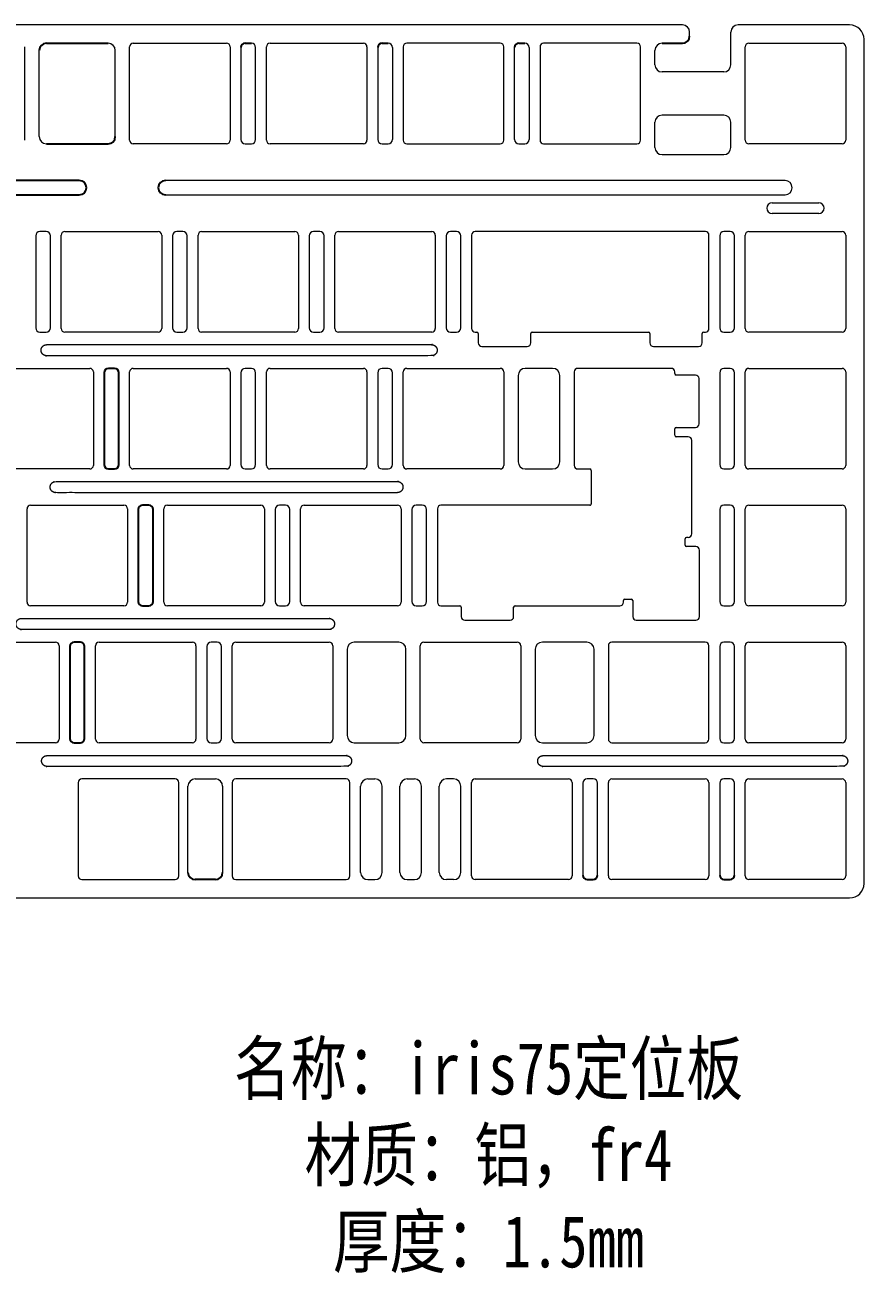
# Model space of a CAD drawing. Header units: millimetres. Extents: x 1289 to 1594, y -59 to 114.
# Drawn here: x 1477.3 to 1594.1, y -59.4 to 114.3 of the extents above; entities that cross this region are included whole.
import ezdxf

# ---------------------------------------------------------------- set-up
doc = ezdxf.new("R2010")
doc.units = ezdxf.units.MM
doc.layers.add('图框', color=7, linetype='Continuous')
doc.styles.add('宋体', font='', dxfattribs={"width": 0.8})
doc.styles.get('宋体').set_extended_font_data('SimSun')

msp = doc.modelspace()

# ---------------------------------------------------------------- linework, layer by layer
at = {"color": 3, "lineweight": 9}
for p, q in [((1568.82, 114.3), (1291.26, 114.3)), ((1569.82, 112.75), (1569.82, 113.3)), ((1575.57, 108.75), (1575.57, 113.3)), ((1592.11, 114.3), (1576.57, 114.3)), ((1477.26, 98.25), (1477.26, 111.25)), ((1491.84, 98.25), (1491.84, 111.25)), ((1492.34, 111.75), (1505.34, 111.75)), ((1505.84, 111.25), (1505.84, 98.25)), ((1510.89, 98.25), (1510.89, 111.25)), ((1511.39, 111.75), (1524.39, 111.75)), ((1524.89, 111.25), (1524.89, 98.25)), ((1529.94, 111.25), (1529.94, 98.25)), ((1543.44, 111.75), (1530.44, 111.75)), ((1543.94, 98.25), (1543.94, 111.25)), ((1548.99, 111.25), (1548.99, 98.25)), ((1562.49, 111.75), (1549.49, 111.75)), ((1562.99, 98.25), (1562.99, 111.25)), ((1577.57, 98.25), (1577.57, 111.25)), ((1578.07, 111.75), (1591.06, 111.75)), ((1591.56, 111.25), (1591.56, 98.25)), ((1594.11, -5.2), (1594.11, 112.3)), ((1479.26, 98.75), (1479.26, 110.75)), ((1489.84, 98.75), (1489.84, 110.75)), ((1507.34, 111.15), (1507.34, 98.35)), ((1509.39, 98.35), (1509.39, 111.15)), ((1526.39, 111.15), (1526.39, 98.35)), ((1528.44, 111.15), (1528.44, 98.35)), ((1545.44, 98.35), (1545.44, 111.15)), ((1547.49, 111.15), (1547.49, 98.35)), ((1564.99, 108.75), (1564.99, 110.75)), ((1564.99, 97.25), (1564.99, 100.75)), ((1575.57, 97.25), (1575.57, 100.75)), ((1505.34, 97.75), (1492.34, 97.75)), ((1507.94, 97.75), (1508.79, 97.75)), ((1524.39, 97.75), (1511.39, 97.75)), ((1526.99, 97.75), (1527.84, 97.75)), ((1530.44, 97.75), (1543.44, 97.75)), ((1546.04, 97.75), (1546.89, 97.75)), ((1549.49, 97.75), (1562.49, 97.75)), ((1591.06, 97.75), (1578.07, 97.75)), ((1565.99, 96.25), (1574.57, 96.25)), ((1583.11, 92.65), (1496.83, 92.65)), ((1496.83, 90.65), (1583.11, 90.65)), ((1581.31, 89.55), (1587.81, 89.55)), ((1587.81, 88.05), (1581.31, 88.05)), ((1480.21, 85.55), (1479.36, 85.55)), ((1482.82, 85.55), (1495.81, 85.55)), ((1499.26, 85.55), (1498.41, 85.55)), ((1501.87, 85.55), (1514.86, 85.55)), ((1518.31, 85.55), (1517.46, 85.55)), ((1520.92, 85.55), (1533.91, 85.55)), ((1537.36, 85.55), (1536.51, 85.55)), ((1572.02, 85.55), (1539.97, 85.55)), ((1575.46, 85.55), (1574.61, 85.55)), ((1578.07, 85.55), (1591.06, 85.55)), ((1478.76, 84.95), (1478.76, 72.15)), ((1480.81, 72.15), (1480.81, 84.95)), ((1482.32, 72.05), (1482.32, 85.05)), ((1496.31, 85.05), (1496.31, 72.05)), ((1497.81, 84.95), (1497.81, 72.15)), ((1499.86, 72.15), (1499.86, 84.95)), ((1501.37, 72.05), (1501.37, 85.05)), ((1515.36, 85.05), (1515.36, 72.05)), ((1516.86, 84.95), (1516.86, 72.15)), ((1518.91, 72.15), (1518.91, 84.95)), ((1520.42, 72.05), (1520.42, 85.05)), ((1534.41, 85.05), (1534.41, 72.05)), ((1535.91, 84.95), (1535.91, 72.15)), ((1537.96, 72.15), (1537.96, 84.95)), ((1539.47, 85.05), (1539.47, 72.05)), ((1572.52, 72.05), (1572.52, 85.05)), ((1574.01, 84.95), (1574.01, 72.15)), ((1576.06, 72.15), (1576.06, 84.95)), ((1577.57, 72.05), (1577.57, 85.05)), ((1591.56, 85.05), (1591.56, 72.05)), ((1479.36, 71.55), (1480.21, 71.55)), ((1495.81, 71.55), (1482.82, 71.55)), ((1498.41, 71.55), (1499.26, 71.55)), ((1514.86, 71.55), (1501.87, 71.55)), ((1517.46, 71.55), (1518.31, 71.55)), ((1533.91, 71.55), (1520.92, 71.55)), ((1536.51, 71.55), (1537.36, 71.55)), ((1539.97, 71.55), (1540.2, 71.55)), ((1540.4, 71.35), (1540.4, 70.05)), ((1547.7, 70.05), (1547.7, 71.35)), ((1547.9, 71.55), (1564.08, 71.55)), ((1564.28, 71.35), (1564.28, 70.05)), ((1571.58, 70.05), (1571.58, 71.35)), ((1571.78, 71.55), (1572.02, 71.55)), ((1574.61, 71.55), (1575.46, 71.55)), ((1591.06, 71.55), (1578.07, 71.55)), ((1540.9, 69.55), (1547.2, 69.55)), ((1564.78, 69.55), (1571.08, 69.55)), ((1473.29, 66.5), (1486.29, 66.5)), ((1492.34, 66.5), (1505.34, 66.5)), ((1508.79, 66.5), (1507.94, 66.5)), ((1511.39, 66.5), (1524.39, 66.5)), ((1527.84, 66.5), (1526.99, 66.5)), ((1530.44, 66.5), (1543.44, 66.5)), ((1550.75, 66.5), (1546.94, 66.5)), ((1567.25, 66.5), (1554.25, 66.5)), ((1575.46, 66.5), (1574.61, 66.5)), ((1578.07, 66.5), (1591.06, 66.5)), ((1486.79, 66), (1486.79, 53)), ((1491.84, 53), (1491.84, 66)), ((1505.84, 66), (1505.84, 53)), ((1507.34, 65.9), (1507.34, 53.1)), ((1509.39, 53.1), (1509.39, 65.9)), ((1510.89, 53), (1510.89, 66)), ((1524.89, 66), (1524.89, 53)), ((1526.39, 65.9), (1526.39, 53.1)), ((1528.44, 53.1), (1528.44, 65.9)), ((1529.94, 53), (1529.94, 66)), ((1543.94, 66), (1543.94, 53)), ((1545.94, 65.5), (1545.94, 53.5)), ((1551.75, 53.5), (1551.75, 65.5)), ((1553.75, 66), (1553.75, 53)), ((1567.75, 65.77), (1567.75, 66)), ((1570.63, 65.57), (1567.95, 65.57)), ((1571.13, 58.77), (1571.13, 65.07)), ((1574.01, 65.9), (1574.01, 53.1)), ((1576.06, 53.1), (1576.06, 65.9)), ((1577.57, 53), (1577.57, 66)), ((1591.56, 66), (1591.56, 53)), ((1567.75, 57.18), (1567.75, 58.07)), ((1567.95, 58.27), (1570.63, 58.27)), ((1569.63, 56.98), (1567.95, 56.98)), ((1570.13, 43.48), (1570.13, 56.48)), ((1486.29, 52.5), (1473.29, 52.5)), ((1505.34, 52.5), (1492.34, 52.5)), ((1507.94, 52.5), (1508.79, 52.5)), ((1524.39, 52.5), (1511.39, 52.5)), ((1526.99, 52.5), (1527.84, 52.5)), ((1543.44, 52.5), (1530.44, 52.5)), ((1546.94, 52.5), (1550.75, 52.5)), ((1554.25, 52.5), (1555.93, 52.5)), ((1556.13, 52.3), (1556.13, 47.65)), ((1574.61, 52.5), (1575.46, 52.5)), ((1591.06, 52.5), (1578.07, 52.5)), ((1477.55, 33.95), (1477.55, 46.95)), ((1478.05, 47.45), (1491.05, 47.45)), ((1491.55, 46.95), (1491.55, 33.95)), ((1496.6, 33.95), (1496.6, 46.95)), ((1497.1, 47.45), (1510.1, 47.45)), ((1510.6, 46.95), (1510.6, 33.95)), ((1513.55, 47.45), (1512.7, 47.45)), ((1515.65, 33.95), (1515.65, 46.95)), ((1516.15, 47.45), (1529.15, 47.45)), ((1529.65, 46.95), (1529.65, 33.95)), ((1532.6, 47.45), (1531.75, 47.45)), ((1534.7, 46.95), (1534.7, 33.95)), ((1555.93, 47.45), (1535.2, 47.45)), ((1575.46, 47.45), (1574.61, 47.45)), ((1577.57, 33.95), (1577.57, 46.95)), ((1578.07, 47.45), (1591.07, 47.45)), ((1591.57, 46.95), (1591.57, 33.95)), ((1512.1, 46.85), (1512.1, 34.05)), ((1514.15, 34.05), (1514.15, 46.85)), ((1531.15, 46.85), (1531.15, 34.05)), ((1533.2, 34.05), (1533.2, 46.85)), ((1574.01, 46.85), (1574.01, 34.05)), ((1576.06, 34.05), (1576.06, 46.85)), ((1569.2, 41.89), (1569.2, 42.78)), ((1569.63, 42.98), (1569.4, 42.98)), ((1570.7, 41.69), (1569.4, 41.69)), ((1571.2, 31.95), (1571.2, 41.19)), ((1491.05, 33.45), (1478.05, 33.45)), ((1510.1, 33.45), (1497.1, 33.45)), ((1512.7, 33.45), (1513.55, 33.45)), ((1529.15, 33.45), (1516.15, 33.45)), ((1531.75, 33.45), (1532.6, 33.45)), ((1535.2, 33.45), (1537.82, 33.45)), ((1538.02, 33.25), (1538.02, 31.95)), ((1545.32, 31.95), (1545.32, 33.25)), ((1545.52, 33.45), (1560.11, 33.45)), ((1560.61, 33.95), (1560.61, 34.19)), ((1560.81, 34.39), (1561.7, 34.39)), ((1561.9, 34.19), (1561.9, 31.95)), ((1574.61, 33.45), (1575.46, 33.45)), ((1591.07, 33.45), (1578.07, 33.45)), ((1538.52, 31.45), (1544.82, 31.45)), ((1562.4, 31.45), (1570.7, 31.45)), ((1468.53, 28.4), (1481.53, 28.4)), ((1482.03, 27.9), (1482.03, 14.9)), ((1487.08, 14.9), (1487.08, 27.9)), ((1487.58, 28.4), (1500.58, 28.4)), ((1501.08, 27.9), (1501.08, 14.9)), ((1502.58, 27.8), (1502.58, 15)), ((1504.03, 28.4), (1503.18, 28.4)), ((1504.63, 15), (1504.63, 27.8)), ((1506.13, 14.9), (1506.13, 27.9)), ((1506.63, 28.4), (1519.63, 28.4)), ((1520.13, 27.9), (1520.13, 14.9)), ((1529.32, 28.4), (1523.13, 28.4)), ((1532.32, 14.9), (1532.32, 27.9)), ((1532.82, 28.4), (1545.82, 28.4)), ((1546.32, 27.9), (1546.32, 14.9)), ((1555.51, 28.4), (1549.32, 28.4)), ((1558.51, 27.9), (1558.51, 14.9)), ((1572.01, 28.4), (1559.01, 28.4)), ((1572.51, 14.9), (1572.51, 27.9)), ((1574.01, 27.8), (1574.01, 15)), ((1575.46, 28.4), (1574.61, 28.4)), ((1576.06, 15), (1576.06, 27.8)), ((1577.57, 14.9), (1577.57, 27.9)), ((1578.07, 28.4), (1591.07, 28.4)), ((1591.57, 27.9), (1591.57, 14.9)), ((1522.13, 27.4), (1522.13, 15.4)), ((1530.32, 15.4), (1530.32, 27.4)), ((1548.32, 27.4), (1548.32, 15.4)), ((1556.51, 15.4), (1556.51, 27.4)), ((1481.53, 14.4), (1468.53, 14.4)), ((1500.58, 14.4), (1487.58, 14.4)), ((1503.18, 14.4), (1504.03, 14.4)), ((1519.63, 14.4), (1506.63, 14.4)), ((1523.13, 14.4), (1529.32, 14.4)), ((1545.82, 14.4), (1532.82, 14.4)), ((1549.32, 14.4), (1555.51, 14.4)), ((1559.01, 14.4), (1572.01, 14.4)), ((1574.61, 14.4), (1575.46, 14.4)), ((1591.07, 14.4), (1578.07, 14.4)), ((1484.69, 8.85), (1484.69, -4.15)), ((1498.19, 9.35), (1485.19, 9.35)), ((1498.69, -4.15), (1498.69, 8.85)), ((1500.97, 9.35), (1503.79, 9.35)), ((1506.11, 8.85), (1506.11, -4.15)), ((1522.01, 9.35), (1506.61, 9.35)), ((1522.51, -4.15), (1522.51, 8.85)), ((1525.01, 9.35), (1526.01, 9.35)), ((1530.49, 9.35), (1531.49, 9.35)), ((1536.96, 9.35), (1535.96, 9.35)), ((1539.46, -4.15), (1539.46, 8.85)), ((1539.96, 9.35), (1552.96, 9.35)), ((1553.46, 8.85), (1553.46, -4.15)), ((1554.96, 8.75), (1554.96, -4.05)), ((1556.41, 9.35), (1555.56, 9.35)), ((1557.01, -4.05), (1557.01, 8.75)), ((1558.51, -4.15), (1558.51, 8.85)), ((1559.01, 9.35), (1572.01, 9.35)), ((1572.51, 8.85), (1572.51, -4.15)), ((1574.01, 8.75), (1574.01, -4.05)), ((1575.46, 9.35), (1574.61, 9.35)), ((1576.06, -4.05), (1576.06, 8.75)), ((1577.56, -4.15), (1577.56, 8.85)), ((1578.06, 9.35), (1591.06, 9.35)), ((1591.56, 8.85), (1591.56, -4.15)), ((1499.97, -3.65), (1499.97, 8.35)), ((1504.79, 8.35), (1504.79, -3.65)), ((1524.01, -3.65), (1524.01, 8.35)), ((1527.01, -3.65), (1527.01, 8.35)), ((1529.49, -3.65), (1529.49, 8.35)), ((1532.49, -3.65), (1532.49, 8.35)), ((1534.96, -3.65), (1534.96, 8.35)), ((1537.96, -3.65), (1537.96, 8.35)), ((1485.19, -4.65), (1498.19, -4.65)), ((1506.61, -4.65), (1522.01, -4.65)), ((1552.96, -4.65), (1539.96, -4.65)), ((1572.01, -4.65), (1559.01, -4.65)), ((1591.06, -4.65), (1578.06, -4.65)), ((1291.26, -7.2), (1592.11, -7.2))]:
    msp.add_line(p, q, dxfattribs=at)
at = {"color": 3}
for p, q in [((1480.26, 111.75), (1488.84, 111.75)), ((1507.94, 111.75), (1508.79, 111.75)), ((1526.99, 111.75), (1527.84, 111.75)), ((1546.04, 111.75), (1546.89, 111.75)), ((1565.99, 111.75), (1568.82, 111.75)), ((1480.26, 97.75), (1488.84, 97.75)), ((1484.83, 92.65), (1398.55, 92.65)), ((1398.55, 90.65), (1484.83, 90.65)), ((1489.74, 66.5), (1488.89, 66.5)), ((1488.29, 65.9), (1488.29, 53.1)), ((1490.34, 53.1), (1490.34, 65.9)), ((1488.89, 52.5), (1489.74, 52.5)), ((1494.5, 47.45), (1493.65, 47.45)), ((1493.05, 46.85), (1493.05, 34.05)), ((1495.1, 34.05), (1495.1, 46.85)), ((1493.65, 33.45), (1494.5, 33.45)), ((1483.53, 27.8), (1483.53, 15)), ((1484.98, 28.4), (1484.13, 28.4)), ((1485.58, 15), (1485.58, 27.8)), ((1484.13, 14.4), (1484.98, 14.4)), ((1503.79, -4.65), (1500.97, -4.65)), ((1555.56, -4.65), (1556.41, -4.65)), ((1574.61, -4.65), (1575.46, -4.65))]:
    msp.add_line(p, q, dxfattribs=at)
at = {"color": 3, "lineweight": 18}
for p, q in [((1574.57, 107.75), (1565.99, 107.75)), ((1574.57, 101.75), (1565.99, 101.75)), ((1525.01, -4.65), (1526.01, -4.65)), ((1530.49, -4.65), (1531.49, -4.65)), ((1536.96, -4.65), (1535.96, -4.65))]:
    msp.add_line(p, q, dxfattribs=at)
at = {"color": 3, "lineweight": 9}
for centre, radius, start, end in [((1568.82, 113.3), 1, 360, 90), ((1576.57, 113.3), 1, 90, 180), ((1592.11, 112.3), 2, 0, 90), ((1488.84, 110.75), 1, 0, 90), ((1492.34, 111.25), 0.5, 90, 180), ((1505.34, 111.25), 0.5, 0, 90), ((1508.79, 111.15), 0.6, 0, 90), ((1511.39, 111.25), 0.5, 90, 180), ((1524.39, 111.25), 0.5, 0, 90), ((1527.84, 111.15), 0.6, 0, 90), ((1530.44, 111.25), 0.5, 90, 180), ((1543.44, 111.25), 0.5, 360, 90), ((1546.89, 111.15), 0.6, 0, 90), ((1549.49, 111.25), 0.5, 90, 180), ((1562.49, 111.25), 0.5, 0, 90), ((1565.99, 110.75), 1, 90, 180), ((1578.07, 111.25), 0.5, 90, 180), ((1591.06, 111.25), 0.5, 0, 90), ((1574.57, 108.75), 1, 270, 0), ((1565.99, 100.75), 1, 90, 180), ((1574.57, 100.75), 1, 0, 90), ((1480.26, 98.75), 1, 180, 270), ((1492.34, 98.25), 0.5, 180, 270), ((1505.34, 98.25), 0.5, 270, 0), ((1507.94, 98.35), 0.6, 180, 270), ((1508.79, 98.35), 0.6, 270, 0), ((1511.39, 98.25), 0.5, 180, 270), ((1524.39, 98.25), 0.5, 270, 0), ((1526.99, 98.35), 0.6, 180, 270), ((1527.84, 98.35), 0.6, 270, 0), ((1530.44, 98.25), 0.5, 180, 270), ((1543.44, 98.25), 0.5, 270, 0), ((1546.04, 98.35), 0.6, 180, 270), ((1546.89, 98.35), 0.6, 270, 0), ((1549.49, 98.25), 0.5, 180, 270), ((1562.49, 98.25), 0.5, 270, 0), ((1578.07, 98.25), 0.5, 180, 270), ((1591.06, 98.25), 0.5, 270, 360), ((1565.99, 97.25), 1, 180, 270), ((1574.57, 97.25), 1, 270, 0), ((1583.11, 91.65), 1, 270, 90), ((1581.31, 88.8), 0.75, 90, 270), ((1587.81, 88.8), 0.75, 270, 90), ((1479.36, 84.95), 0.6, 90, 180), ((1480.21, 84.95), 0.6, 0, 90), ((1482.82, 85.05), 0.5, 90, 180), ((1495.81, 85.05), 0.5, 0, 90), ((1498.41, 84.95), 0.6, 90, 180), ((1499.26, 84.95), 0.6, 0, 90), ((1501.87, 85.05), 0.5, 90, 180), ((1514.86, 85.05), 0.5, 0, 90), ((1517.46, 84.95), 0.6, 90, 180), ((1518.31, 84.95), 0.6, 0, 90), ((1520.92, 85.05), 0.5, 90, 180), ((1533.91, 85.05), 0.5, 0, 90), ((1536.51, 84.95), 0.6, 90, 180), ((1537.36, 84.95), 0.6, 0, 90), ((1539.97, 85.05), 0.5, 90, 180), ((1572.02, 85.05), 0.5, 0, 90), ((1574.61, 84.95), 0.6, 90, 180), ((1575.46, 84.95), 0.6, 0, 90), ((1578.07, 85.05), 0.5, 90, 180), ((1591.06, 85.05), 0.5, 0, 90), ((1479.36, 72.15), 0.6, 180, 270), ((1480.21, 72.15), 0.6, 270, 0), ((1482.82, 72.05), 0.5, 180, 270), ((1495.81, 72.05), 0.5, 270, 0), ((1498.41, 72.15), 0.6, 180, 270), ((1499.26, 72.15), 0.6, 270, 0), ((1501.87, 72.05), 0.5, 180, 270), ((1514.86, 72.05), 0.5, 270, 0), ((1517.46, 72.15), 0.6, 180, 270), ((1518.31, 72.15), 0.6, 270, 0), ((1520.92, 72.05), 0.5, 180, 270), ((1533.91, 72.05), 0.5, 270, 0), ((1536.51, 72.15), 0.6, 180, 270), ((1537.36, 72.15), 0.6, 270, 0), ((1539.97, 72.05), 0.5, 180, 270), ((1540.2, 71.35), 0.2, 0, 90), ((1547.9, 71.35), 0.2, 90, 180), ((1564.08, 71.35), 0.2, 0, 90), ((1571.78, 71.35), 0.2, 90, 180), ((1572.02, 72.05), 0.5, 270, 0), ((1574.61, 72.15), 0.6, 180, 270), ((1575.46, 72.15), 0.6, 270, 0), ((1578.07, 72.05), 0.5, 180, 270), ((1591.06, 72.05), 0.5, 270, 360), ((1540.9, 70.05), 0.5, 180, 270), ((1547.2, 70.05), 0.5, 270, 0), ((1564.78, 70.05), 0.5, 180, 270), ((1571.08, 70.05), 0.5, 270, 0), ((1486.29, 66), 0.5, 0, 90), ((1492.34, 66), 0.5, 90, 180), ((1505.34, 66), 0.5, 0, 90), ((1507.94, 65.9), 0.6, 90, 180), ((1508.79, 65.9), 0.6, 0, 90), ((1511.39, 66), 0.5, 90, 180), ((1524.39, 66), 0.5, 0, 90), ((1526.99, 65.9), 0.6, 90, 180), ((1527.84, 65.9), 0.6, 0, 90), ((1530.44, 66), 0.5, 90, 180), ((1543.44, 66), 0.5, 0, 90), ((1546.94, 65.5), 1, 90, 180), ((1550.75, 65.5), 1, 0, 90), ((1554.25, 66), 0.5, 90, 180), ((1567.25, 66), 0.5, 0, 90), ((1574.61, 65.9), 0.6, 90, 180), ((1575.46, 65.9), 0.6, 0, 90), ((1578.07, 66), 0.5, 90, 180), ((1591.06, 66), 0.5, 0, 90), ((1567.95, 65.77), 0.2, 180, 270), ((1570.63, 65.07), 0.5, 0, 90), ((1567.95, 58.07), 0.2, 90, 180), ((1570.63, 58.77), 0.5, 270, 0), ((1567.95, 57.18), 0.2, 180, 270), ((1569.63, 56.48), 0.5, 0, 90), ((1486.29, 53), 0.5, 270, 0), ((1492.34, 53), 0.5, 180, 270), ((1505.34, 53), 0.5, 270, 0), ((1507.94, 53.1), 0.6, 180, 270), ((1508.79, 53.1), 0.6, 270, 0), ((1511.39, 53), 0.5, 180, 270), ((1524.39, 53), 0.5, 270, 0), ((1526.99, 53.1), 0.6, 180, 270), ((1527.84, 53.1), 0.6, 270, 0), ((1530.44, 53), 0.5, 180, 270), ((1543.44, 53), 0.5, 270, 0), ((1546.94, 53.5), 1, 180, 270), ((1550.75, 53.5), 1, 270, 0), ((1554.25, 53), 0.5, 180, 270), ((1555.93, 52.3), 0.2, 0, 90), ((1574.61, 53.1), 0.6, 180, 270), ((1575.46, 53.1), 0.6, 270, 0), ((1578.07, 53), 0.5, 180, 270), ((1591.06, 53), 0.5, 270, 0), ((1478.05, 46.95), 0.5, 90, 180), ((1491.05, 46.95), 0.5, 0, 90), ((1497.1, 46.95), 0.5, 90, 180), ((1510.1, 46.95), 0.5, 0, 90), ((1512.7, 46.85), 0.6, 90, 180), ((1513.55, 46.85), 0.6, 0, 90), ((1516.15, 46.95), 0.5, 90, 180), ((1529.15, 46.95), 0.5, 0, 90), ((1531.75, 46.85), 0.6, 90, 180), ((1532.6, 46.85), 0.6, 0, 90), ((1535.2, 46.95), 0.5, 90, 180), ((1555.93, 47.65), 0.2, 269.9978, 0), ((1574.61, 46.85), 0.6, 90, 180), ((1575.46, 46.85), 0.6, 0, 90), ((1578.07, 46.95), 0.5, 90, 180), ((1591.07, 46.95), 0.5, 0, 90), ((1569.63, 43.48), 0.5, 270, 0), ((1569.4, 42.78), 0.2, 90, 180), ((1569.4, 41.89), 0.2, 180, 270), ((1570.7, 41.19), 0.5, 0, 90), ((1478.05, 33.95), 0.5, 180, 270), ((1491.05, 33.95), 0.5, 270, 0), ((1497.1, 33.95), 0.5, 180, 270), ((1510.1, 33.95), 0.5, 270, 0), ((1512.7, 34.05), 0.6, 180, 270), ((1513.55, 34.05), 0.6, 270, 0), ((1516.15, 33.95), 0.5, 180, 270), ((1529.15, 33.95), 0.5, 270, 0), ((1531.75, 34.05), 0.6, 180, 270), ((1532.6, 34.05), 0.6, 270, 0), ((1535.2, 33.95), 0.5, 180, 270), ((1537.82, 33.25), 0.2, 0, 90), ((1545.52, 33.25), 0.2, 90, 180), ((1560.11, 33.95), 0.5, 270, 0), ((1560.81, 34.19), 0.2, 90, 180), ((1561.7, 34.19), 0.2, 0, 90), ((1574.61, 34.05), 0.6, 180, 270), ((1575.46, 34.05), 0.6, 270, 0), ((1578.07, 33.95), 0.5, 180, 270), ((1591.07, 33.95), 0.5, 270, 0), ((1538.52, 31.95), 0.5, 180, 270), ((1544.82, 31.95), 0.5, 270, 0), ((1562.4, 31.95), 0.5, 180, 270), ((1570.7, 31.95), 0.5, 270, 0), ((1481.53, 27.9), 0.5, 0, 90), ((1487.58, 27.9), 0.5, 90, 180), ((1500.58, 27.9), 0.5, 0, 90), ((1503.18, 27.8), 0.6, 90, 180), ((1504.03, 27.8), 0.6, 0, 90), ((1506.63, 27.9), 0.5, 90, 180), ((1519.63, 27.9), 0.5, 0, 90), ((1523.13, 27.4), 1, 90, 180), ((1529.32, 27.4), 1, 0, 90), ((1532.82, 27.9), 0.5, 90, 180), ((1545.82, 27.9), 0.5, 0, 90), ((1549.32, 27.4), 1, 90, 180), ((1555.51, 27.4), 1, 0.0002, 90), ((1559.01, 27.9), 0.5, 90, 180), ((1572.01, 27.9), 0.5, 0, 90), ((1574.61, 27.8), 0.6, 90, 180), ((1575.46, 27.8), 0.6, 0, 90), ((1578.07, 27.9), 0.5, 90, 180), ((1591.07, 27.9), 0.5, 0, 90), ((1481.53, 14.9), 0.5, 270, 0), ((1487.58, 14.9), 0.5, 180, 270), ((1500.58, 14.9), 0.5, 270, 0), ((1503.18, 15), 0.6, 180, 270), ((1504.03, 15), 0.6, 270, 0), ((1506.63, 14.9), 0.5, 180, 270), ((1519.63, 14.9), 0.5, 270, 0), ((1523.13, 15.4), 1, 180, 270), ((1529.32, 15.4), 1, 270, 0), ((1532.82, 14.9), 0.5, 180, 270), ((1545.82, 14.9), 0.5, 270, 0), ((1549.32, 15.4), 1, 180, 270), ((1555.51, 15.4), 1, 270, 0.0002), ((1559.01, 14.9), 0.5, 180, 270), ((1572.01, 14.9), 0.5, 270, 0), ((1574.61, 15), 0.6, 180, 270), ((1575.46, 15), 0.6, 270, 0), ((1578.07, 14.9), 0.5, 180, 270), ((1591.07, 14.9), 0.5, 270, 0), ((1485.19, 8.85), 0.5, 90, 180), ((1498.19, 8.85), 0.5, 0, 90), ((1500.97, 8.35), 1, 90, 180), ((1503.79, 8.35), 1, 0, 90), ((1506.61, 8.85), 0.5, 89.9961, 180), ((1522.01, 8.85), 0.5, 0, 89.9961), ((1525.01, 8.35), 1, 90, 180), ((1526.01, 8.35), 1, 0, 90), ((1530.49, 8.35), 1, 90, 180), ((1531.49, 8.35), 1, 0, 90), ((1535.96, 8.35), 1, 90, 180), ((1536.96, 8.35), 1, 0, 90), ((1539.96, 8.85), 0.5, 90, 180), ((1552.96, 8.85), 0.5, 0, 90), ((1555.56, 8.75), 0.6, 90, 180), ((1556.41, 8.75), 0.6, 0, 90), ((1559.01, 8.85), 0.5, 90, 180), ((1572.01, 8.85), 0.5, 0, 90), ((1574.61, 8.75), 0.6, 90, 180), ((1575.46, 8.75), 0.6, 0, 90), ((1578.06, 8.85), 0.5, 90, 180), ((1591.06, 8.85), 0.5, 0, 90), ((1485.19, -4.15), 0.5, 180, 270), ((1498.19, -4.15), 0.5, 270, 0), ((1506.61, -4.15), 0.5, 180, 270), ((1522.01, -4.15), 0.5, 270, 0), ((1526.01, -3.65), 1, 270, 0), ((1531.49, -3.65), 1, 270, 0), ((1539.96, -4.15), 0.5, 180, 269.9996), ((1552.96, -4.15), 0.5, 270, 0), ((1559.01, -4.15), 0.5, 180, 270), ((1572.01, -4.15), 0.5, 269.9996, 0), ((1578.06, -4.15), 0.5, 180, 270), ((1591.06, -4.15), 0.5, 270, 360), ((1592.11, -5.2), 2, 270, 0)]:
    msp.add_arc(centre, radius, start, end, dxfattribs=at)
at = {"color": 3}
for centre, radius, start, end in [((1480.26, 110.75), 1, 90, 180), ((1507.94, 111.15), 0.6, 90, 180), ((1526.99, 111.15), 0.6, 90, 180), ((1546.04, 111.15), 0.6, 90, 180), ((1568.82, 112.75), 1, 270, 360), ((1488.84, 98.75), 1, 270, 0), ((1484.83, 91.65), 1, 270, 90), ((1496.83, 91.65), 1, 90, 270), ((1488.89, 65.9), 0.6, 90, 180), ((1489.74, 65.9), 0.6, 0, 90), ((1488.89, 53.1), 0.6, 180, 270), ((1489.74, 53.1), 0.6, 270, 0), ((1493.65, 46.85), 0.6, 90, 180), ((1494.5, 46.85), 0.6, 0, 90), ((1493.65, 34.05), 0.6, 180, 270), ((1494.5, 34.05), 0.6, 270, 0), ((1484.13, 27.8), 0.6, 90, 180), ((1484.98, 27.8), 0.6, 0, 90), ((1484.13, 15), 0.6, 180, 270), ((1484.98, 15), 0.6, 270, 0), ((1500.97, -3.65), 1, 180, 270), ((1503.79, -3.65), 1, 270, 0), ((1555.56, -4.05), 0.6, 180, 270), ((1556.41, -4.05), 0.6, 270, 0), ((1574.61, -4.05), 0.6, 180, 270), ((1575.46, -4.05), 0.6, 270, 0)]:
    msp.add_arc(centre, radius, start, end, dxfattribs=at)
at = {"color": 3, "lineweight": 18}
for centre, start, end in [((1565.99, 108.75), 180, 270), ((1525.01, -3.65), 180, 270), ((1530.49, -3.65), 180, 270), ((1535.96, -3.65), 180, 270), ((1536.96, -3.65), 270, 0)]:
    msp.add_arc(centre, 1, start, end, dxfattribs=at)
at = {"color": 3, "lineweight": 9}
for points, knots in [([(1480.29, 69.8), (1480.1, 69.8), (1479.88, 69.74), (1479.71, 69.58), (1479.52, 69.25), (1479.47, 69.03), (1479.52, 68.81), (1479.71, 68.47), (1479.88, 68.32), (1480.1, 68.25), (1493.69, 68.25), (1507.09, 68.25), (1520.49, 68.25), (1534.08, 68.25), (1534.3, 68.32), (1534.46, 68.47), (1534.66, 68.81), (1534.71, 69.03), (1534.66, 69.25), (1534.46, 69.58), (1534.3, 69.74), (1534.08, 69.8), (1520.49, 69.8), (1507.09, 69.8), (1493.69, 69.8), (1480.29, 69.8)], [0, 0, 0, 0, 0, 0.006932, 0.006932, 0.006932, 0.013865, 0.013865, 0.013865, 0.020797, 0.020797, 0.020797, 0.5, 0.5, 0.5, 0.506932, 0.506932, 0.506932, 0.513865, 0.513865, 0.513865, 0.520797, 0.520797, 0.520797, 1, 1, 1, 1, 1]), ([(1529.13, 49.2), (1529.32, 49.2), (1529.54, 49.27), (1529.7, 49.42), (1529.9, 49.76), (1529.95, 49.98), (1529.9, 50.2), (1529.7, 50.53), (1529.54, 50.69), (1529.32, 50.75), (1517.23, 50.75), (1505.34, 50.75), (1493.45, 50.75), (1481.36, 50.75), (1481.14, 50.69), (1480.98, 50.53), (1480.78, 50.2), (1480.73, 49.98), (1480.78, 49.76), (1480.98, 49.42), (1481.14, 49.27), (1481.36, 49.2), (1493.45, 49.2), (1505.34, 49.2), (1517.23, 49.2), (1529.13, 49.2)], [0, 0, 0, 0, 0, 0.007769, 0.007769, 0.007769, 0.015539, 0.015539, 0.015539, 0.023308, 0.023308, 0.023308, 0.5, 0.5, 0.5, 0.507769, 0.507769, 0.507769, 0.515539, 0.515539, 0.515539, 0.523308, 0.523308, 0.523308, 1, 1, 1, 1, 1]), ([(1476.79, 31.7), (1476.6, 31.7), (1476.38, 31.64), (1476.22, 31.48), (1476.02, 31.15), (1475.97, 30.93), (1476.02, 30.71), (1476.22, 30.37), (1476.38, 30.22), (1476.6, 30.15), (1487.49, 30.15), (1498.2, 30.15), (1508.9, 30.15), (1519.8, 30.15), (1520.01, 30.22), (1520.18, 30.37), (1520.37, 30.71), (1520.42, 30.93), (1520.37, 31.15), (1520.18, 31.48), (1520.01, 31.64), (1519.8, 31.7), (1508.9, 31.7), (1498.2, 31.7), (1487.49, 31.7), (1476.79, 31.7)], [0, 0, 0, 0, 0, 0.008589, 0.008589, 0.008589, 0.017178, 0.017178, 0.017178, 0.025768, 0.025768, 0.025768, 0.5, 0.5, 0.5, 0.508589, 0.508589, 0.508589, 0.517178, 0.517178, 0.517178, 0.525768, 0.525768, 0.525768, 1, 1, 1, 1, 1]), ([(1480.34, 12.6), (1480.15, 12.6), (1479.94, 12.54), (1479.78, 12.39), (1479.59, 12.07), (1479.54, 11.85), (1479.59, 11.64), (1479.78, 11.32), (1479.94, 11.17), (1480.15, 11.1), (1490.75, 11.1), (1501.17, 11.1), (1511.59, 11.1), (1522.2, 11.1), (1522.4, 11.17), (1522.56, 11.32), (1522.75, 11.64), (1522.8, 11.85), (1522.75, 12.07), (1522.56, 12.39), (1522.4, 12.54), (1522.2, 12.6), (1511.59, 12.6), (1501.17, 12.6), (1490.75, 12.6), (1480.34, 12.6)], [0, 0, 0, 0, 0, 0.008538, 0.008538, 0.008538, 0.017076, 0.017076, 0.017076, 0.025614, 0.025614, 0.025614, 0.5, 0.5, 0.5, 0.508538, 0.508538, 0.508538, 0.517076, 0.517076, 0.517076, 0.525614, 0.525614, 0.525614, 1, 1, 1, 1, 1]), ([(1549.41, 12.6), (1549.23, 12.6), (1549.02, 12.54), (1548.86, 12.39), (1548.67, 12.06), (1548.62, 11.85), (1548.67, 11.64), (1548.86, 11.31), (1549.02, 11.17), (1549.23, 11.1), (1559.83, 11.1), (1570.25, 11.1), (1580.67, 11.1), (1591.27, 11.1), (1591.48, 11.17), (1591.64, 11.31), (1591.83, 11.64), (1591.88, 11.85), (1591.83, 12.06), (1591.64, 12.39), (1591.48, 12.54), (1591.27, 12.6), (1580.67, 12.6), (1570.25, 12.6), (1559.83, 12.6), (1549.41, 12.6)], [0, 0, 0, 0, 0, 0.008538, 0.008538, 0.008538, 0.017076, 0.017076, 0.017076, 0.025614, 0.025614, 0.025614, 0.5, 0.5, 0.5, 0.508538, 0.508538, 0.508538, 0.517076, 0.517076, 0.517076, 0.525614, 0.525614, 0.525614, 1, 1, 1, 1, 1])]:
    msp.add_rational_spline(points, [0.535898384862, 0.535898384862, 0.52948575604, 0.535898384862, 0.535898384862, 0.52948575604, 0.535898384862, 0.535898384862, 0.52948575604, 0.535898384862, 0.535898384862, 0.535898384862, 0.535898384862, 0.535898384862, 0.52948575604, 0.535898384862, 0.535898384862, 0.52948575604, 0.535898384862, 0.535898384862, 0.52948575604, 0.535898384862, 0.535898384862, 0.535898384862, 0.535898384862, 0.535898384862], degree=4, knots=knots, dxfattribs=at)

# ---------------------------------------------------------------- texts
at = {"layer": '图框', "insert": (1541.81, -43.37), "char_height": 7.2236, "attachment_point": 5, "style": '宋体'}
msp.add_mtext_dynamic_manual_height_columns('{\\C2;名称：iris75定位板\\P材质：铝，fr4^J厚度：1.5mm}', width=270.6964, gutter_width=12.5, heights=[0], dxfattribs=at)

doc.saveas('drawing.dxf')
